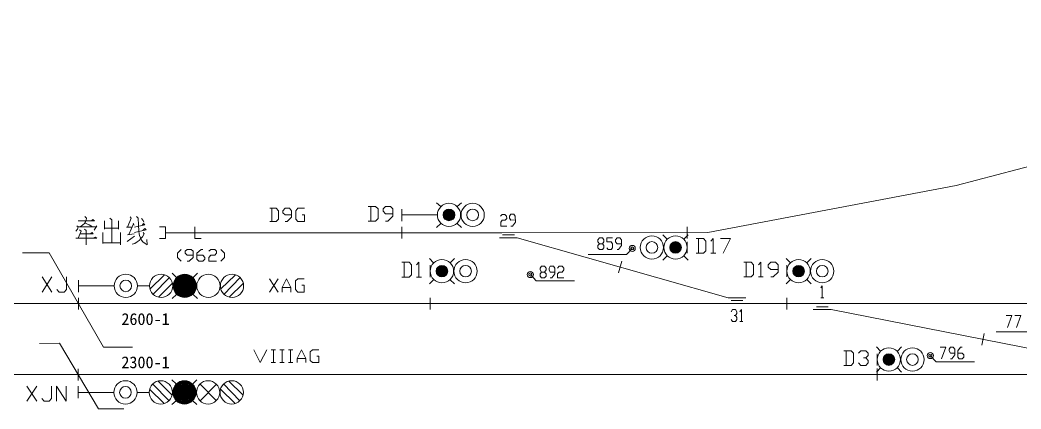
# Model space of a CAD drawing. Header units: millimetres. Extents: x 18 to 1853, y 466 to 763.
# Drawn here: x 185.2 to 354.7, y 575.8 to 641.6 of the extents above; entities that cross this region are included whole.
import ezdxf

# ---------------------------------------------------------------- set-up
doc = ezdxf.new("R2010")
doc.units = ezdxf.units.MM
doc.header["$MEASUREMENT"] = 0
doc.layers.add('1', color=7, linetype='Continuous')

msp = doc.modelspace()

# ---------------------------------------------------------------- linework, layer by layer
at = {"color": 255, "linetype": 'Continuous', "lineweight": 0}
for points in [[(301.65, 605.68), (343.69, 613.63), (391.92, 626.26), (437.14, 636.5), (469.72, 641.65)], [(256.43, 610.05), (255.7, 610.72)], [(259.24, 610.05), (259.96, 610.72)], [(227.48, 607.55), (228.57, 607.55), (228.94, 607.92), (228.94, 609.37), (228.57, 609.79), (227.48, 609.79)], [(227.85, 609.79), (227.85, 607.55)], [(230.08, 607.55), (230.44, 607.55), (231.17, 608.28), (231.17, 609.37), (230.81, 609.79), (230.08, 609.79), (229.72, 609.37), (229.72, 609.01), (230.08, 608.65), (231.17, 608.65)], [(232.99, 608.65), (233.35, 608.65), (233.35, 607.55), (232.26, 607.55), (231.9, 607.92), (231.9, 609.37), (232.26, 609.79), (233.35, 609.79)], [(244.16, 607.61), (245.41, 607.61), (245.83, 608.02), (245.83, 609.68), (245.41, 610.1), (244.16, 610.1)], [(244.58, 610.1), (244.58, 607.61)], [(247.08, 607.61), (247.49, 607.61), (248.32, 608.44), (248.32, 609.68), (247.91, 610.1), (247.08, 610.1), (246.66, 609.68), (246.66, 609.27), (247.08, 608.85), (248.32, 608.85)], [(249.83, 609.63), (249.83, 607.61)], [(249.83, 608.65), (255.81, 608.65)], [(266.56, 608.44), (266.82, 608.75), (267.29, 608.75), (267.55, 608.44), (267.6, 608.07), (267.34, 607.76), (266.82, 607.76), (266.62, 607.4), (266.62, 606.72), (267.6, 606.77)], [(268.33, 606.77), (268.59, 606.77), (269.11, 607.45), (269.06, 608.44), (268.8, 608.8), (268.33, 608.8), (268.07, 608.44), (268.07, 608.13), (268.33, 607.76), (269.06, 607.81)], [(194.79, 606.83), (195.05, 606.62), (194.95, 606.25), (194.64, 605.89)], [(195.05, 607.66), (197.81, 607.66), (197.55, 607.87), (197.29, 607.66)], [(196.19, 608.39), (196.45, 608.13), (196.4, 607.76), (196.3, 607.5), (196.09, 607.19), (195.83, 606.98), (195.52, 606.77), (195.21, 606.62)], [(196.14, 607.29), (196.92, 606.98), (197.49, 606.62)], [(198.22, 606.83), (197.75, 606.05)], [(199.52, 607.66), (199.52, 606.25)], [(200.4, 608.13), (200.72, 607.81), (200.72, 603.97)], [(201.86, 607.66), (201.86, 606.25)], [(203.83, 608.33), (204.04, 608.13), (203.42, 606.57)], [(204.41, 607.14), (203.63, 605.32)], [(204.35, 607.24), (204.51, 606.93)], [(204.56, 606.57), (206.33, 606.98), (206.12, 607.19), (205.86, 606.88)], [(204.93, 608.39), (205.19, 608.13), (205.24, 606.98), (205.34, 605.89), (205.39, 605.47), (205.45, 605.16), (205.6, 604.8), (205.76, 604.38), (205.97, 604.12), (206.38, 603.81), (206.74, 603.6), (206.69, 604.49)], [(205.76, 608.02), (206.02, 607.71), (206.17, 607.4)], [(255.7, 606.51), (256.43, 607.19)], [(259.96, 606.51), (259.24, 607.19)], [(195.05, 606.62), (198.07, 606.62)], [(195.26, 606.15), (195.52, 605.89), (195.05, 604.7)], [(195.36, 605.47), (197.6, 605.47), (197.39, 605.68), (197.08, 605.47)], [(196.14, 606.25), (196.4, 605.99), (196.4, 603.6)], [(199.21, 605.68), (199.21, 603.81)], [(199.52, 606.41), (201.86, 606.41)], [(202.22, 605.68), (202.22, 603.6)], [(203.21, 606.57), (204.2, 606.57)], [(203.42, 605.27), (204.51, 605.47)], [(206.07, 605.68), (206.23, 605.47), (205.91, 604.96), (205.65, 604.64), (205.39, 604.33), (205.03, 604.07), (204.61, 603.81), (204.2, 603.71)], [(204.56, 605.68), (206.54, 606.15), (206.33, 606.36), (205.97, 605.99)], [(208.82, 606.62), (209.81, 606.62)], [(209.81, 606.62), (209.81, 604.64)], [(209.81, 605.63), (266.77, 605.63)], [(209.81, 605.63), (209.81, 605.63)], [(214.8, 606.62), (214.8, 604.64)], [(249.83, 606.62), (249.83, 604.64)], [(266.77, 605.63), (301.65, 605.68)], [(294.06, 605.27), (294.79, 604.54)], [(298.32, 605.27), (297.59, 604.54)], [(298.16, 606.62), (298.16, 606.62)], [(298.16, 604.64), (298.16, 606.62)], [(194.64, 604.7), (198.22, 604.7), (197.91, 604.9), (197.6, 604.7)], [(199.21, 603.92), (202.22, 603.92)], [(203.31, 604.18), (204.56, 605.06)], [(209.81, 604.64), (208.82, 604.64)], [(214.8, 604.64), (215.84, 604.64)], [(249.83, 604.64), (249.83, 604.64)], [(266.41, 604.75), (269.37, 604.8)], [(269.37, 604.8), (305.08, 594.61)], [(283.3, 602.77), (283.04, 603.08), (283.04, 603.45), (283.3, 603.76), (283.82, 603.76), (284.03, 604.07), (284.03, 604.44), (283.82, 604.75), (283.3, 604.75), (283.04, 604.44), (283.04, 604.07), (283.3, 603.76)], [(283.82, 603.76), (284.03, 603.45), (284.03, 603.08), (283.82, 602.77), (283.3, 602.77)], [(284.55, 603.08), (284.81, 602.77), (285.27, 602.77), (285.53, 603.08), (285.53, 603.76), (285.27, 604.07), (284.55, 604.07), (284.55, 604.75), (285.53, 604.75)], [(286.31, 602.77), (286.52, 602.77), (287.04, 603.45), (287.04, 604.44), (286.78, 604.75), (286.31, 604.75), (286.05, 604.44), (286.05, 604.07), (286.31, 603.76), (287.04, 603.76)], [(298.16, 604.12), (298.16, 604.12)], [(298.16, 602.15), (298.16, 604.12)], [(299.67, 602.15), (300.92, 602.15), (301.33, 602.56), (301.33, 604.23), (300.92, 604.64), (299.67, 604.64)], [(300.09, 604.64), (300.09, 602.15)], [(302.17, 604.23), (302.58, 604.64), (302.58, 602.15)], [(303.83, 604.64), (305.49, 604.64), (304.24, 602.15)], [(185.64, 602.25), (190.11, 602.25)], [(190.11, 602.25), (199.31, 586.25)], [(212.46, 602.82), (211.84, 602.15), (211.84, 601.47), (212.46, 600.85)], [(213.5, 600.85), (213.81, 600.85), (214.49, 601.47), (214.49, 602.51), (214.18, 602.82), (213.5, 602.82), (213.14, 602.51), (213.14, 602.15), (213.5, 601.84), (214.49, 601.84)], [(215.16, 601.84), (216.15, 601.84), (216.46, 601.47), (216.46, 601.16), (216.15, 600.85), (215.48, 600.85), (215.16, 601.16), (215.16, 602.15), (215.84, 602.82), (216.15, 602.82)], [(217.14, 602.51), (217.5, 602.82), (218.18, 602.82), (218.49, 602.51), (218.49, 602.15), (218.18, 601.84), (217.5, 601.84), (217.14, 601.47), (217.14, 600.85), (218.49, 600.85)], [(219.17, 602.82), (219.84, 602.15), (219.84, 601.47), (219.17, 600.85)], [(287.87, 601.94), (281.38, 601.94)], [(288.86, 602.98), (287.87, 601.94)], [(294.79, 601.73), (294.06, 601.01)], [(297.59, 601.73), (298.32, 601.01)], [(302.17, 602.15), (303, 602.15)], [(249.83, 598.09), (251.08, 598.09), (251.49, 598.51), (251.49, 600.23), (251.08, 600.64), (249.83, 600.64)], [(250.25, 600.64), (250.25, 598.09)], [(252.32, 600.23), (252.74, 600.64), (252.74, 598.09)], [(255.23, 600.54), (254.51, 601.27)], [(254.66, 600.12), (254.66, 598.09)], [(258.04, 600.54), (258.77, 601.27)], [(287.09, 600.8), (286.52, 598.87)], [(307.73, 598.15), (308.97, 598.15), (309.39, 598.56), (309.39, 600.23), (308.97, 600.64), (307.73, 600.64)], [(308.14, 600.64), (308.14, 598.15)], [(310.22, 600.23), (310.64, 600.64), (310.64, 598.15)], [(312.3, 598.15), (312.72, 598.15), (313.55, 598.98), (313.55, 600.23), (313.13, 600.64), (312.3, 600.64), (311.88, 600.23), (311.88, 599.81), (312.3, 599.39), (313.55, 599.39)], [(315.63, 600.54), (314.9, 601.27)], [(315.05, 600.12), (315.05, 598.15)], [(318.43, 600.54), (319.16, 601.27)], [(211.68, 598.04), (210.95, 598.77)], [(214.49, 598.04), (215.22, 598.77)], [(271.61, 598.56), (272.59, 597.52)], [(273.48, 597.99), (273.27, 598.3), (273.27, 598.67), (273.48, 598.98), (274, 598.98), (274.26, 599.34), (274.26, 599.65), (274, 599.97), (273.48, 599.97), (273.27, 599.65), (273.27, 599.34), (273.48, 598.98)], [(274, 598.98), (274.26, 598.67), (274.26, 598.3), (274, 597.99), (273.48, 597.99)], [(274.98, 597.99), (275.24, 597.99), (275.76, 598.67), (275.76, 599.65), (275.5, 599.97), (274.98, 599.97), (274.78, 599.65), (274.78, 599.34), (274.98, 598.98), (275.76, 598.98)], [(276.23, 599.65), (276.49, 599.97), (277.01, 599.97), (277.27, 599.65), (277.27, 599.34), (277.01, 598.98), (276.49, 598.98), (276.23, 598.67), (276.23, 597.99), (277.27, 597.99)], [(188.92, 595.6), (190.58, 598.15)], [(188.92, 598.15), (190.58, 595.6)], [(191.41, 596.02), (191.83, 595.6), (192.66, 595.6), (193.08, 596.02), (193.08, 598.15)], [(195.1, 597.63), (195.1, 595.6)], [(195.1, 596.64), (201.08, 596.64)], [(205.08, 596.64), (207.11, 596.64)], [(227.43, 595.6), (228.89, 597.83)], [(227.43, 597.83), (228.89, 595.6)], [(229.61, 595.6), (229.61, 596.38), (230.34, 597.83), (231.07, 596.38), (231.07, 595.6)], [(232.94, 596.74), (233.3, 596.74), (233.3, 595.6), (232.21, 595.6), (231.85, 596.02), (231.85, 597.47), (232.21, 597.83), (233.3, 597.83)], [(252.32, 598.09), (253.16, 598.09)], [(254.51, 597), (255.23, 597.68)], [(254.66, 598.09), (254.66, 598.09)], [(258.77, 597), (258.04, 597.68)], [(272.59, 597.52), (279.09, 597.52)], [(310.22, 598.15), (311.05, 598.15)], [(314.9, 597), (315.63, 597.73)], [(315.05, 598.15), (315.05, 598.15)], [(319.16, 597), (318.43, 597.73)], [(320.77, 596.28), (321.03, 596.64), (321.03, 594.61)], [(210.95, 594.51), (211.68, 595.18)], [(215.22, 594.51), (214.49, 595.18)], [(229.61, 596.38), (231.07, 596.38)], [(195.1, 594.61), (195.1, 592.64)], [(254.66, 594.61), (254.66, 592.64)], [(308.09, 594.61), (305.08, 594.61)], [(315.05, 594.61), (315.05, 592.64)], [(320.77, 594.61), (321.29, 594.61)], [(195.1, 592.64), (195.1, 592.64)], [(254.66, 592.64), (254.66, 592.64)], [(305.6, 592.27), (305.86, 592.64), (306.32, 592.64), (306.58, 592.27), (306.58, 591.96), (306.32, 591.6), (306.12, 591.6)], [(306.32, 591.6), (306.58, 591.29), (306.58, 590.97), (306.32, 590.61), (305.86, 590.61), (305.6, 590.97)], [(307.1, 592.27), (307.36, 592.64), (307.36, 590.61)], [(315.05, 592.64), (315.05, 592.64)], [(319.52, 592.64), (322.54, 592.64)], [(322.54, 592.64), (373.99, 582.56)], [(352.16, 591.65), (353.15, 591.65), (352.42, 589.62)], [(353.67, 591.65), (354.66, 591.65), (353.93, 589.62)], [(307.1, 590.61), (307.57, 590.61)], [(348.47, 588.58), (348.06, 586.61)], [(357, 588.84), (350.5, 588.84)], [(188.5, 586.87), (191.88, 586.92)], [(191.88, 586.92), (198.48, 575.85)], [(199.31, 586.25), (204.25, 586.25)], [(224.78, 585.83), (225.87, 583.65), (227.01, 585.83)], [(227.74, 585.83), (228.47, 585.83)], [(228.11, 585.83), (228.11, 583.65)], [(229.2, 585.83), (229.92, 585.83)], [(229.56, 585.83), (229.56, 583.65)], [(230.65, 585.83), (231.38, 585.83)], [(231.02, 585.83), (231.02, 583.65)], [(232.11, 583.65), (232.11, 584.37), (232.83, 585.83), (233.61, 584.37), (233.61, 583.65)], [(235.43, 584.74), (235.8, 584.74), (235.8, 583.65), (234.71, 583.65), (234.34, 584.01), (234.34, 585.47), (234.71, 585.83), (235.8, 585.83)], [(324.67, 583.18), (325.92, 583.18), (326.33, 583.59), (326.33, 585.26), (325.92, 585.67), (324.67, 585.67)], [(325.09, 585.67), (325.09, 583.18)], [(327.16, 585.26), (327.58, 585.67), (328.41, 585.67), (328.83, 585.26), (328.83, 584.84), (328.41, 584.43), (328, 584.43)], [(330.91, 585.57), (330.23, 586.3)], [(330.33, 585.15), (330.33, 583.18)], [(333.76, 585.57), (334.44, 586.3)], [(339.33, 584.84), (340.31, 583.8)], [(340.99, 586.25), (341.98, 586.25), (341.25, 584.27)], [(342.76, 584.27), (342.96, 584.27), (343.48, 584.95), (343.48, 585.93), (343.22, 586.25), (342.76, 586.25), (342.5, 585.93), (342.5, 585.62), (342.76, 585.26), (343.48, 585.26)], [(344, 585.26), (344.73, 585.26), (344.99, 584.95), (344.99, 584.58), (344.73, 584.27), (344.21, 584.27), (344, 584.58), (344, 585.62), (344.47, 586.25), (344.73, 586.25)], [(227.74, 583.65), (228.47, 583.65)], [(229.2, 583.65), (229.92, 583.65)], [(230.65, 583.65), (231.38, 583.65)], [(232.11, 584.37), (233.61, 584.37)], [(328.41, 584.43), (328.83, 584.01), (328.83, 583.59), (328.41, 583.18), (327.58, 583.18), (327.16, 583.59)], [(330.33, 583.18), (330.33, 583.18)], [(340.31, 583.8), (346.81, 583.8)], [(195.05, 582.61), (195.05, 582.61)], [(195.05, 580.63), (195.05, 582.61)], [(330.23, 582.04), (330.91, 582.76)], [(330.33, 582.66), (330.33, 580.63)], [(334.44, 582.04), (333.76, 582.76)], [(210.9, 580.74), (211.63, 580.06)], [(215.16, 580.74), (214.44, 580.06)], [(215.68, 577.2), (218.49, 580.01)], [(218.49, 577.2), (215.68, 580.01)], [(330.33, 580.63), (330.33, 580.63)], [(186.37, 577.1), (188.04, 579.64)], [(186.37, 579.64), (188.04, 577.1)], [(188.87, 577.57), (189.28, 577.1), (190.11, 577.1), (190.53, 577.57), (190.53, 579.64)], [(191.36, 577.1), (191.36, 579.64), (193.02, 577.1), (193.02, 579.64)], [(195.05, 577.62), (195.05, 579.64)], [(195.05, 578.61), (201.03, 578.61)], [(205.03, 578.61), (207, 578.61)], [(211.63, 577.2), (210.9, 576.53)], [(214.44, 577.2), (215.16, 576.53)], [(198.48, 575.85), (202.8, 575.8)]]:
    msp.add_lwpolyline(points, dxfattribs=at)
at = {"color": 50, "linetype": 'Continuous', "lineweight": 0}
for points in [[(207.21, 596.12), (209.6, 598.46)], [(219.22, 596.12), (221.61, 598.46)], [(207.68, 595.18), (210.49, 598.04)], [(208.62, 594.72), (210.95, 597.06)], [(219.69, 595.18), (222.49, 598.04)], [(220.62, 594.72), (222.96, 597.06)], [(207.63, 580.06), (210.43, 577.2)], [(208.56, 580.53), (210.9, 578.19)], [(219.63, 580.06), (222.44, 577.2)], [(220.57, 580.53), (222.91, 578.19)], [(207.16, 579.12), (209.55, 576.79)], [(219.17, 579.12), (221.56, 576.79)]]:
    msp.add_lwpolyline(points, dxfattribs=at)
at = {"color": 10, "linetype": 'Continuous', "lineweight": 0}
for points in [[(100.05, 593.63), (306.58, 593.63)], [(306.58, 593.63), (321.03, 593.63)], [(321.03, 593.63), (445.5, 593.63)], [(100.05, 581.62), (370.41, 581.62)]]:
    msp.add_lwpolyline(points, dxfattribs=at)
at = {"color": 255, "linetype": 'Continuous', "lineweight": 0}
for centre, radius in [((257.83, 608.65), 1.97), ((261.84, 608.65), 1.97), ((261.84, 608.65), 0.987), ((292.19, 603.14), 1.97), ((296.19, 603.14), 1.97), ((292.19, 603.14), 0.987), ((256.64, 599.13), 1.97), ((260.64, 599.13), 1.97), ((260.64, 599.13), 0.987), ((317.03, 599.13), 1.97), ((321.03, 599.13), 1.97), ((321.03, 599.13), 0.987), ((203.11, 596.64), 1.97), ((203.11, 596.64), 0.987), ((332.31, 584.17), 1.97), ((336.31, 584.17), 1.97), ((336.31, 584.17), 0.987), ((203.05, 578.61), 1.97), ((203.05, 578.61), 0.987)]:
    msp.add_circle(centre, radius, dxfattribs=at)
at = {"color": 170, "linetype": 'Continuous', "lineweight": 0}
for centre, radius in [((257.83, 608.65), 0.987), ((257.83, 608.65), 0.884), ((257.83, 608.65), 0.78), ((257.83, 608.65), 0.676), ((257.83, 608.65), 0.624), ((257.83, 608.65), 0.52), ((257.83, 608.65), 0.416), ((257.83, 608.65), 0.312), ((257.83, 608.65), 0.208), ((257.83, 608.65), 0.104), ((296.19, 603.14), 0.987), ((296.19, 603.14), 0.884), ((296.19, 603.14), 0.78), ((296.19, 603.14), 0.676), ((296.19, 603.14), 0.624), ((296.19, 603.14), 0.52), ((296.19, 603.14), 0.416), ((296.19, 603.14), 0.312), ((296.19, 603.14), 0.208), ((296.19, 603.14), 0.104), ((256.64, 599.13), 0.987), ((256.64, 599.13), 0.884), ((317.03, 599.13), 0.987), ((317.03, 599.13), 0.884), ((256.64, 599.13), 0.78), ((256.64, 599.13), 0.676), ((256.64, 599.13), 0.624), ((256.64, 599.13), 0.52), ((256.64, 599.13), 0.416), ((256.64, 599.13), 0.312), ((256.64, 599.13), 0.208), ((256.64, 599.13), 0.104), ((317.03, 599.13), 0.78), ((317.03, 599.13), 0.676), ((317.03, 599.13), 0.624), ((317.03, 599.13), 0.52), ((317.03, 599.13), 0.416), ((317.03, 599.13), 0.312), ((317.03, 599.13), 0.208), ((317.03, 599.13), 0.104), ((332.31, 584.17), 0.987), ((332.31, 584.17), 0.884), ((332.31, 584.17), 0.78), ((332.31, 584.17), 0.676), ((332.31, 584.17), 0.624), ((332.31, 584.17), 0.52), ((332.31, 584.17), 0.416), ((332.31, 584.17), 0.312), ((332.31, 584.17), 0.208), ((332.31, 584.17), 0.104)]:
    msp.add_circle(centre, radius, dxfattribs=at)
at = {"color": 50, "linetype": 'Continuous', "lineweight": 0}
for centre in [(209.08, 596.64), (221.09, 596.64), (209.03, 578.61), (221.04, 578.61)]:
    msp.add_circle(centre, 1.97, dxfattribs=at)
at = {"color": 10, "linetype": 'Continuous', "lineweight": 0}
for centre, radius in [((213.09, 596.64), 1.97), ((213.09, 596.64), 1.92), ((213.09, 596.64), 1.82), ((213.09, 596.64), 1.72), ((213.09, 596.64), 1.61), ((213.09, 596.64), 1.51), ((213.09, 596.64), 1.4), ((213.09, 596.64), 1.3), ((213.09, 596.64), 1.2), ((213.09, 596.64), 1.09), ((213.09, 596.64), 0.987), ((213.09, 596.64), 0.884), ((213.09, 596.64), 0.78), ((213.09, 596.64), 0.676), ((213.09, 596.64), 0.624), ((213.09, 596.64), 0.52), ((213.09, 596.64), 0.416), ((213.09, 596.64), 0.312), ((213.09, 596.64), 0.208), ((213.09, 596.64), 0.104), ((213.03, 578.61), 1.97), ((213.03, 578.61), 1.92), ((213.03, 578.61), 1.82), ((213.03, 578.61), 1.72), ((213.03, 578.61), 1.61), ((213.03, 578.61), 1.51), ((213.03, 578.61), 1.4), ((213.03, 578.61), 1.3), ((213.03, 578.61), 1.2), ((213.03, 578.61), 1.09), ((213.03, 578.61), 0.987), ((213.03, 578.61), 0.884), ((213.03, 578.61), 0.78), ((213.03, 578.61), 0.676), ((213.03, 578.61), 0.624), ((213.03, 578.61), 0.52), ((213.03, 578.61), 0.416), ((213.03, 578.61), 0.312), ((213.03, 578.61), 0.208), ((213.03, 578.61), 0.104)]:
    msp.add_circle(centre, radius, dxfattribs=at)
at = {"color": 90, "linetype": 'Continuous', "lineweight": 0}
for centre in [(217.09, 596.64), (217.04, 578.61)]:
    msp.add_circle(centre, 1.97, dxfattribs=at)
at = {"layer": '1', "color": 10, "linetype": 'Continuous', "lineweight": 0}
for points in [[(268.9, 605.27), (266.88, 605.27)], [(305.6, 594.14), (307.57, 594.14)], [(322.02, 593.11), (320.04, 593.11)]]:
    msp.add_lwpolyline(points, dxfattribs=at)
for centre, radius in [((288.86, 602.98), 0.52), ((288.86, 602.98), 0.26), ((271.61, 598.56), 0.52), ((271.61, 598.56), 0.26), ((339.33, 584.84), 0.52), ((339.33, 584.84), 0.26)]:
    msp.add_circle(centre, radius, dxfattribs=at)

# ---------------------------------------------------------------- texts
at = {"color": 2, "char_height": 2, "attachment_point": 1}
for s, insert in [('2600-1', (202.36, 592.02)), ('2300-1', (202.36, 584.7))]:
    msp.add_mtext_dynamic_manual_height_columns(s, width=20.5289, gutter_width=1, heights=[0.472], dxfattribs=dict(at, insert=insert))

doc.saveas('drawing.dxf')
